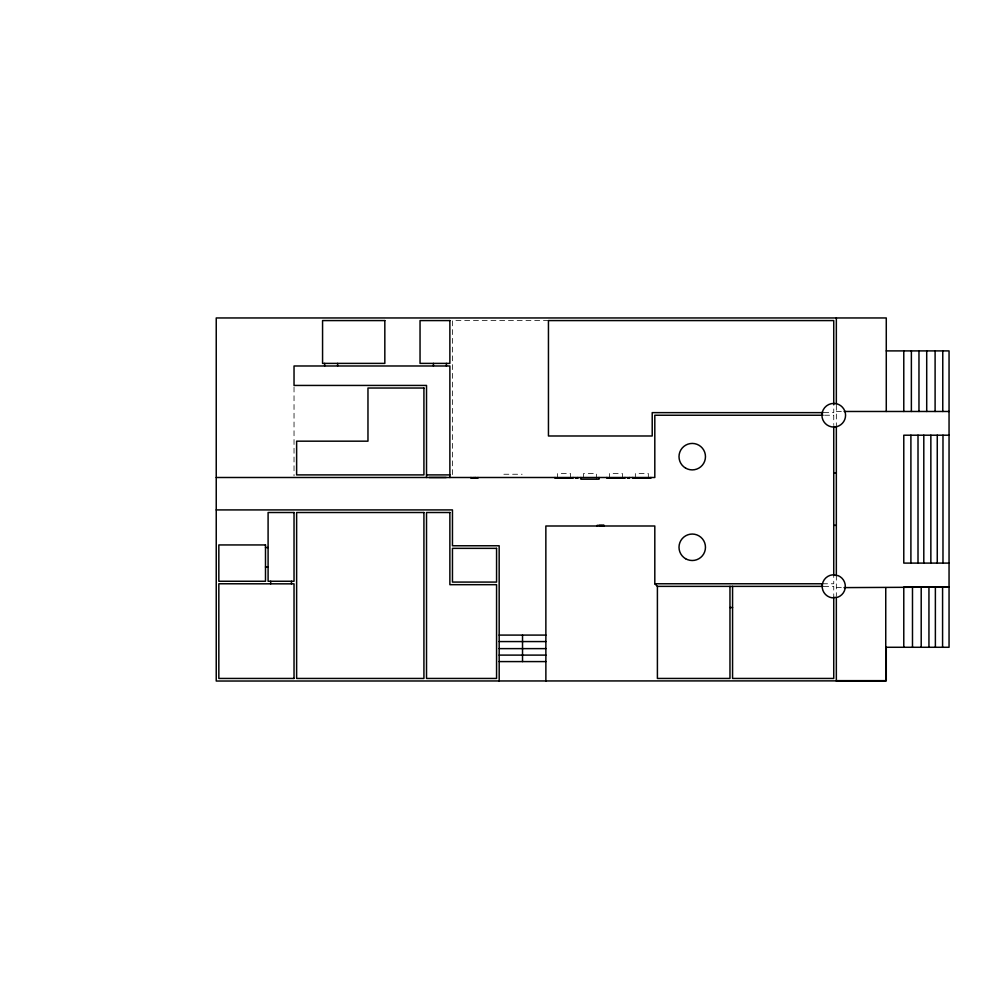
<?xml version="1.0" encoding="UTF-8"?>
<svg xmlns="http://www.w3.org/2000/svg" width="999" height="999" viewBox="0 0 999 999"><rect width="100%" height="100%" fill="white"/><g stroke="black" fill="none" stroke-linecap="round" stroke-linejoin="round"><path stroke-width="0.75" stroke-dasharray="5 3.75" d="M548.451 320.579L452.46 320.579L452.46 475.936M836.338 411.476L842.582 411.476M823.7 412.637L833.74 412.637L833.74 406.393M824.562 415.234L833.74 415.234L833.74 424.575M503.858 474.25L522.115 474.25M822.539 583.766L833.74 583.766L833.74 574.875M823.688 586.363L833.74 586.363L833.74 597.839M836.338 587.612L842.507 587.612M836.338 405.282L836.338 426.71M836.338 575.162L836.338 596.128M648.326 478.134L648.326 473.601L635.352 473.601L635.352 478.134M622.377 478.134L622.377 473.601L609.402 473.601L609.402 478.134M596.44 479.183L596.44 473.601L583.466 473.601L583.466 479.183M570.491 478.134L570.491 473.601L557.529 473.601L557.529 478.134M294.031 387L294.031 475.936"/><path stroke-width="1.5" d="M844.055 587.612L949.05 587.087L903.783 587.087L903.783 647.277M886.275 350.899L949.05 350.899L949.05 647.277L885.751 647.277M844.143 411.476L949.05 411.476M823.039 412.637L652.21 412.637L652.21 435.989L548.451 435.989L548.451 320.579L833.74 320.579L833.74 404.832M823.039 415.234L654.807 415.234L654.807 477.497L216.234 477.497M949.05 435.202L903.783 435.202L903.783 563.099L949.05 563.099M833.74 472.827L836.338 472.827M426.523 474.9L449.875 474.9M628.021 478.134L629.345 478.009M216.234 509.915L452.46 509.915L452.46 545.766L499.163 545.766L499.188 681.043M833.74 525.349L836.338 525.349M265.497 547.527L268.094 547.527M265.497 566.995L268.094 566.995M545.879 681.043L545.854 525.998L654.807 525.998L654.807 583.766L822.539 583.766M654.807 583.766L657.404 586.363L823.039 586.363M729.969 607.529L732.567 607.529M499.188 635.089L545.879 635.089M499.188 641.57L545.879 641.57M499.188 648.626L545.879 648.626M499.188 655.107L545.879 655.107M499.188 661.588L545.879 661.588M836.338 680.644L886.275 680.644L886.275 647.277M885.888 680.868L216.234 681.031L216.234 317.957L886.275 317.957L886.275 411.476M942.981 435.202L942.981 563.099M942.769 350.899L942.769 411.476M942.581 587.087L942.581 647.277M937.262 435.202L937.262 563.099M935.376 587.087L935.376 647.277M935.101 350.899L935.101 411.476M930.856 435.202L930.856 563.099M928.945 587.087L928.945 647.277M926.71 350.899L926.71 411.476M923.8 435.202L923.8 563.099M921.203 587.087L921.203 647.277M918.968 350.899L918.968 411.476M918.006 435.202L918.006 563.099M912.487 587.087L912.487 647.277M911.375 350.899L911.375 411.476M910.901 435.202L910.901 563.099M903.783 350.899L903.783 411.476M885.751 587.612L885.751 680.868M836.338 317.957L836.338 403.758M836.338 426.71L836.338 575.162M836.338 597.552L836.338 681.031M833.74 426.123L833.74 574.875M833.74 597.29L833.74 678.446L732.567 678.446L732.567 586.363M729.969 586.363L729.969 678.446L657.404 678.446L657.404 586.363M650.911 477.497L650.911 478.134L632.754 478.134L632.754 477.497M624.974 477.497L624.974 478.134L606.818 478.134L606.818 477.497M604.208 525.998L604.208 525.349L597.152 525.349L597.152 525.998M603.508 525.349L603.508 525.998M602.609 525.349L602.609 525.998M601.086 525.349L601.086 525.998M600.948 525.349L600.948 525.998M599.525 525.349L599.525 525.998M599.038 477.497L599.038 479.183L580.869 479.183L580.869 477.497M577.722 478.009L576.398 478.009M573.089 477.497L573.089 478.134L554.932 478.134L554.932 477.497M522.527 635.089L522.527 661.588M477.959 477.497L477.959 478.134L470.916 478.134L470.916 477.497M475.599 477.497L475.599 478.134M474.038 477.497L474.038 478.134M449.875 477.497L449.875 365.984L294.031 365.984L294.031 385.439L426.523 385.439L426.523 477.497M446.391 363.386L446.391 365.984M446.203 477.497L429.133 477.497M433.416 363.386L433.416 365.984M337.625 363.386L337.625 365.984M324.65 363.386L324.65 365.984M291.433 581.256L291.433 583.853M270.692 581.256L270.692 583.828M822.277 584.752L822.252 587.787A11.576 11.576 0 0 0 832.142 597.827L838.086 597.09A11.576 11.576 0 0 0 838.261 575.699L832.317 574.862A11.576 11.576 0 0 0 823.076 581.843L822.277 584.752M822.327 412.175L821.927 415.234A11.813 11.813 0 0 0 833.74 427.048L836.8 426.648A11.813 11.813 0 0 0 836.8 403.821L833.74 403.421A11.813 11.813 0 0 0 822.327 412.175M384.827 320.579L322.565 320.579L322.565 363.386L384.827 363.386L384.827 320.579M449.875 320.579L420.042 320.579L420.042 363.386L449.875 363.386L449.875 320.579M423.926 388.024L367.969 388.024L367.969 441.171L296.628 441.171L296.628 474.9L423.926 474.9L423.926 388.024M578.021 477.622L576.073 478.009L578.021 477.622M629.645 477.622L627.697 478.009L629.645 477.622M294.031 512.512L268.094 512.512L268.094 581.256L294.031 581.256L294.031 512.512M423.926 512.512L296.628 512.512L296.628 678.446L423.926 678.446L423.926 512.512M449.875 512.512L426.523 512.512L426.523 678.446L496.565 678.446L496.565 584.677L449.875 584.677L449.875 512.512M265.497 544.942L218.831 544.942L218.831 581.256L265.497 581.256L265.497 544.942M496.565 548.351L452.46 548.351L452.46 582.08L496.565 582.08L496.565 548.351M294.031 678.446L218.831 678.446L218.831 583.766L294.031 583.853L294.031 678.446M685.564 558.703A13.224 13.224 0 0 0 705.469 547.352A13.224 13.224 0 0 0 685.689 535.789A13.224 13.224 0 0 0 685.564 558.703M685.564 468.081A13.224 13.224 0 0 0 705.469 456.73A13.224 13.224 0 0 0 685.689 445.167A13.224 13.224 0 0 0 685.564 468.081"/></g></svg>
